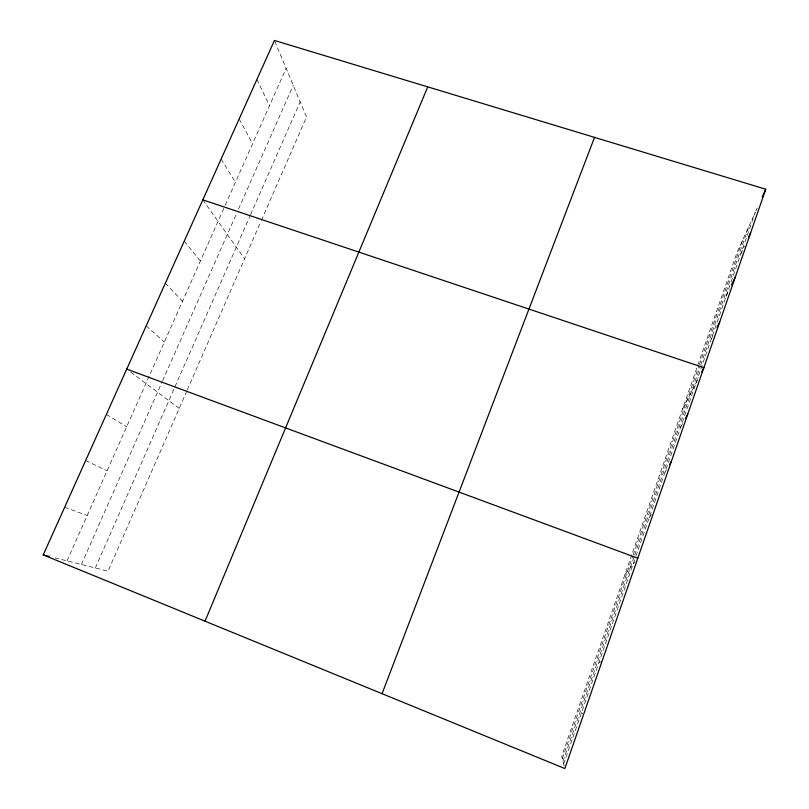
<?xml version="1.0" encoding="UTF-8"?>
<svg xmlns="http://www.w3.org/2000/svg" width="809" height="809" viewBox="0 0 809 809"><rect width="100%" height="100%" fill="white"/><g stroke="black" fill="none" stroke-linecap="round" stroke-linejoin="round"><path stroke-width="0.61" stroke-dasharray="4.04 3.03" d="M562.336 758.579L632.699 556.268M633.113 555.095L698.986 365.688M699.401 364.505L742.713 239.97M563.003 761.218L634.256 556.198M634.671 555.004L700.301 366.174M700.705 364.99L748.881 226.389M563.691 763.969L635.5 557.209M635.914 556.016L755.242 212.383L737.07 252.398L632.213 553.669M631.799 554.843L561.729 756.162L564.844 768.55M186.778 391.05L108.052 571.184L55.133 557.897M187.283 389.898L260.346 222.697M261.358 220.392L306.53 117.012L274.433 40.45M95.32 567.989L250.123 215.73M250.608 214.597L300.169 101.833M81.396 564.49L162.144 381.838M162.649 380.695L236.481 213.697M238.513 209.086L293.242 85.299M67.026 560.88L224.69 206.437M225.205 205.294L286.123 68.34M755.737 211.28L757.244 207.974M740.781 254.036L744.422 246.199M726.098 296.327L729.344 289.511M711.182 339.264L713.851 333.864M682.553 409.03L698.834 377.449M680.652 427.172L683.615 421.742M665.028 472.173L666.292 470.009M649.142 517.891L652.246 513.169M624.841 574.845L635.055 561.729M598.933 662.48L601.967 661.519M64.629 507.324L87.21 515.495M85.663 460.513L107.091 470.818M106.363 414.451L126.659 426.818M130.775 372.16L179.204 408.383M581.469 712.79L583.572 714.549M146.186 325.835L164.358 342.076M165.349 283.19L182.51 301.261M184.219 241.203L200.41 261.034M202.806 199.843L244.551 258.85M221.12 159.1L235.429 182.298M239.151 118.963L252.57 143.78M256.928 79.413L269.468 105.787"/><path stroke-width="1.21" d="M765.759 189.225L564.844 768.55L43.241 554.913L274.433 40.45L765.759 189.225L762.25 196.941M382.06 693.687L594.524 137.378M205.041 621.181L427.728 86.866M748.578 237.239L750.661 232.77M731.518 284.96L735.32 277.012M717.057 327.372L719.717 321.972M701.636 372.019L703.87 367.67L202.806 199.843M685.395 418.475L687.761 414.127M669.478 464.609L671.379 461.363M43.241 554.913L49.187 556.4M126.73 369.126L637.785 558.22"/></g></svg>
